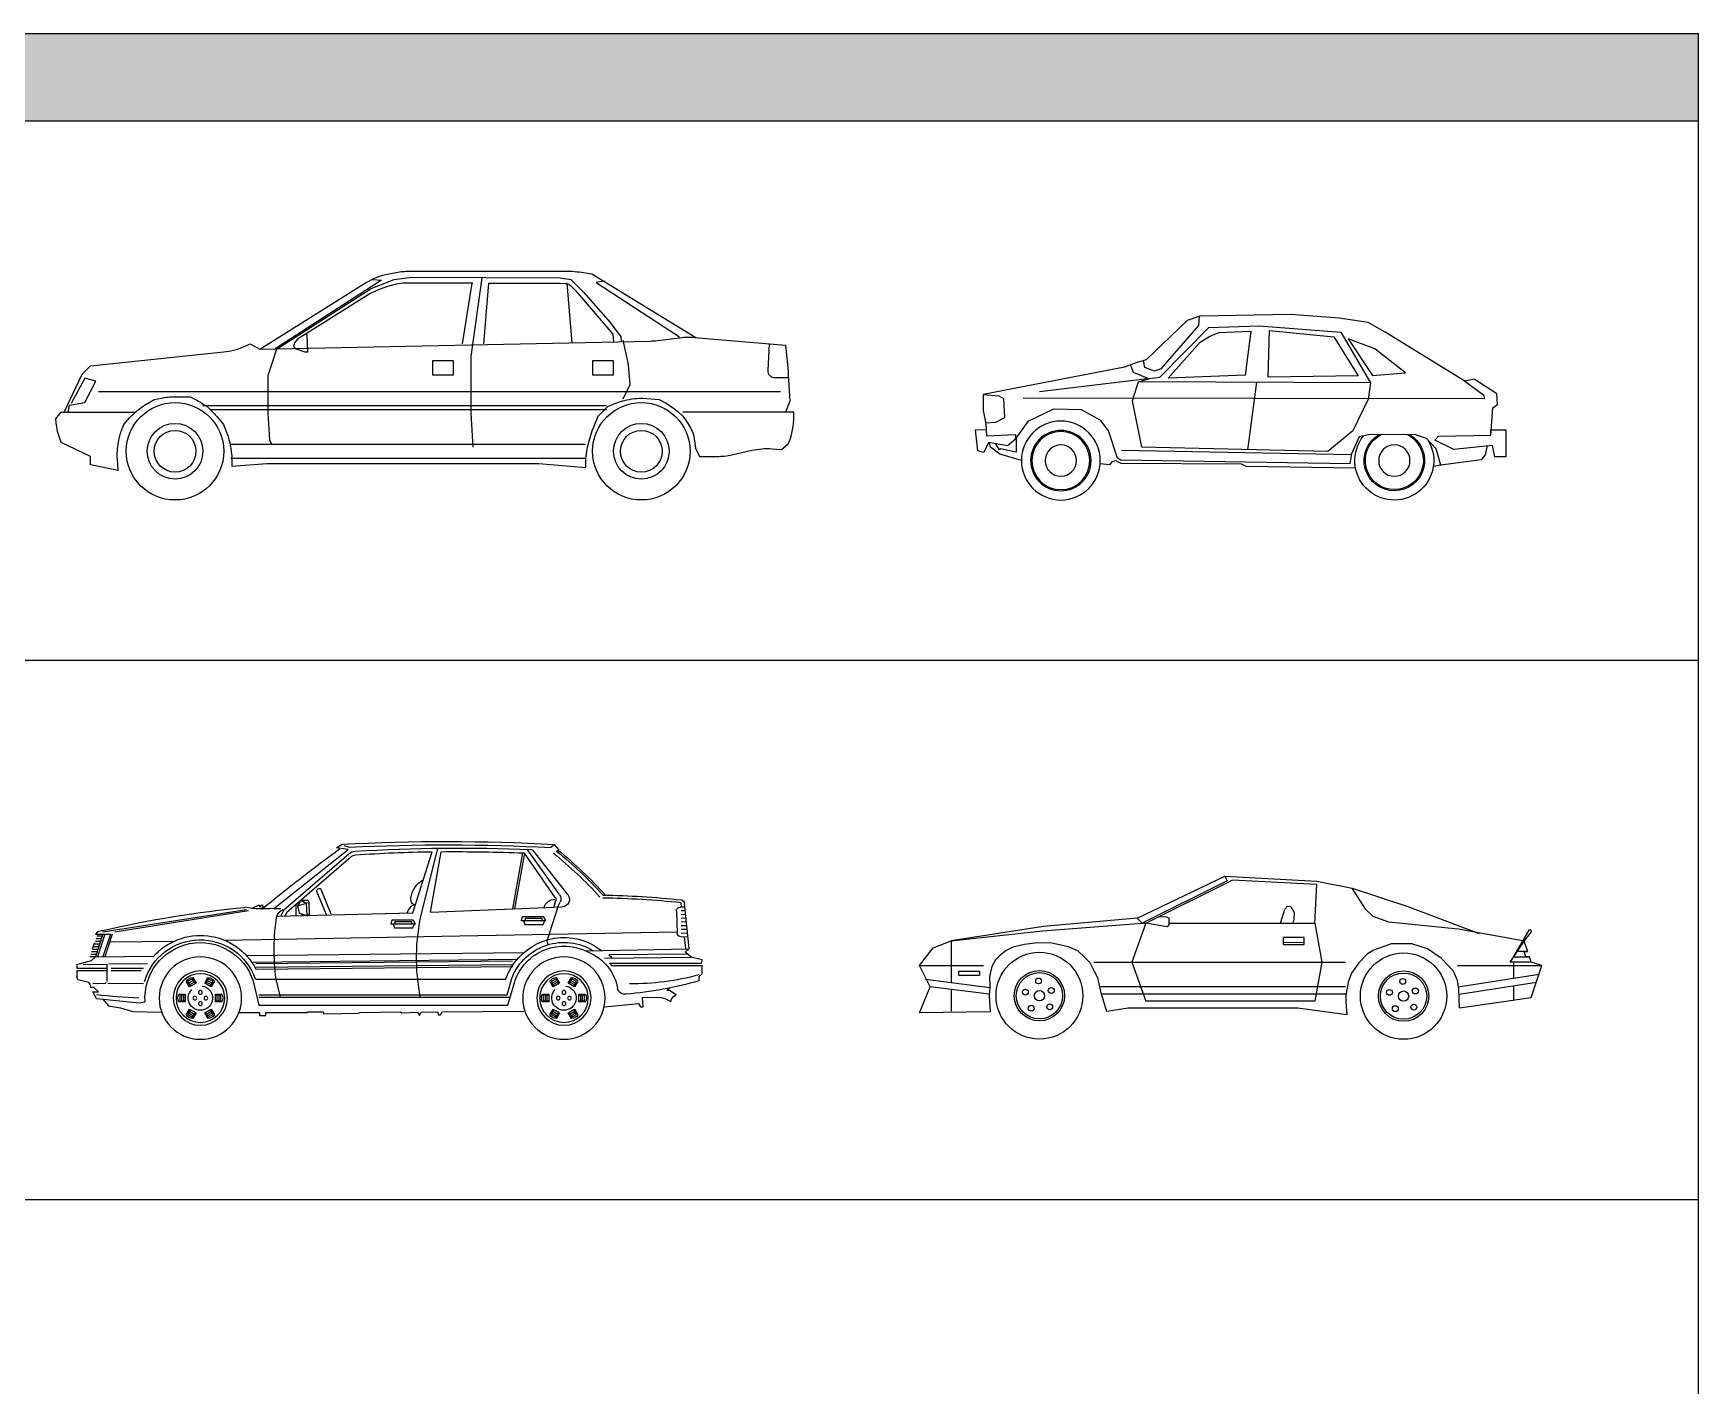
# Model space of a CAD drawing. Header units: millimetres. Extents: x 799 to 57596, y 23774 to 44160.
# Drawn here: x 45632 to 57596, y 34446 to 44160 of the extents above; entities that cross this region are included whole.
import ezdxf

# ---------------------------------------------------------------- set-up
doc = ezdxf.new("R2010")
doc.units = ezdxf.units.MM
doc.layers.add('www.cad-blocks.net', color=7, linetype='Continuous')

# ---------------------------------------------------------------- blocks, each defined once
blk = doc.blocks.new('A$C2477445B')
for p, q in [((307, 780), (5207, 780)), ((1057, 680), (3957, 680)), ((1107, 650), (3957, 650)), ((1257, 400), (3807, 400)), ((1257, 300), (3807, 300))]:
    blk.add_line(p, q)
for points in [[(1467, 1083), (2226, 1559, -0.090902), (2394, 1625), (2433, 1633, -0.049342), (2531, 1643), (3692, 1643, -0.035455), (3763, 1638), (3852, 1625), (4599, 1167)], [(60, 632), (189, 903), (249, 963), (1207, 1064, 0.080455), (1361, 1106), (1397, 1123), (1467, 1083), (4271, 1142, 0.025786), (4322, 1146), (4484, 1166, -0.052177), (4588, 1168), (5243, 1113), (5262, 926, -0.012616), (5263, 901), (5273, 711), (5243, 632)], [(4073, 1148), (4103, 1016, -0.035963), (4114, 945), (4124, 828), (4073, 725)], [(5126, 1123), (5115, 932, 0.432446), (5166, 879), (5263, 880)], [(449, 213), (443, 290, -0.062933), (450, 415), (451, 418, -0.044796), (474, 504), (488, 542), (531, 590, -0.056029), (614, 664), (617, 667, -0.025271), (660, 694), (708, 721), (759, 732, -0.049342), (857, 741), (897, 741), (967, 741), (999, 725, -0.031084), (1053, 694), (1087, 672), (1133, 625, -0.019197), (1159, 597), (1206, 542), (1229, 481, -0.020137), (1242, 443), (1244, 433, -0.041973), (1261, 351), (1263, 331, -0.027698), (1266, 275), (1266, 243), (1517, 262, -0.018469), (1554, 263), (3428, 263, -0.020768), (3470, 262), (3808, 233), (3808, 267, -0.065304), (3825, 396), (3839, 450, -0.033585), (3861, 513), (3898, 602), (3967, 672), (4011, 690, -0.028345), (4064, 710), (4067, 710, -0.072926), (4210, 731), (4217, 731), (4336, 721), (4380, 697, -0.052965), (4466, 637), (4506, 602), (4524, 576, -0.053918), (4577, 482), (4585, 462), (4595, 373), (4625, 313), (4750, 313, 0.054764), (4858, 325), (5002, 357, -0.072646), (5146, 368), (5213, 363), (5263, 403), (5267, 413, 0.095499), (5303, 599), (5303, 632), (4506, 632)], [(449, 213), (249, 253), (249, 313), (40, 413), (32, 434, -0.062162), (3, 554), (0, 582), (40, 632), (578, 632)]]:
    blk.add_lwpolyline(points, format="xyb")
for points in [[(2275, 1583), (2341, 1579), (1576, 1086)], [(1587, 1084), (2266, 1519), (2432, 1583), (2557, 1600), (3624, 1596), (3701, 1583), (3791, 1493), (3983, 1276), (4060, 1173), (4062, 1138)], [(2996, 1557), (2497, 1557), (2446, 1551), (2383, 1533), (2316, 1509), (2256, 1480), (1737, 1156), (1716, 1128), (1709, 1103), (1719, 1089), (1790, 1064), (1811, 1064), (1807, 1184), (1797, 1195)], [(2990, 1557), (2919, 1122)], [(3060, 1596), (2983, 1032), (2983, 623), (2996, 380)], [(3108, 1557), (3073, 1122)], [(3108, 1557), (3621, 1557), (3659, 1556), (3685, 1550), (3699, 1540), (3734, 1506), (4003, 1192), (4006, 1138)], [(3672, 1559), (3708, 1126)], [(3942, 1571), (3882, 1563), (4480, 1173)], [(1587, 1084), (1523, 892), (1523, 623), (1535, 431), (1548, 405)], [(90, 632), (100, 682), (209, 701), (289, 854), (209, 874), (110, 692)]]:
    blk.add_lwpolyline(points)
for points in [[(2707, 1000), (2707, 900), (2857, 900), (2857, 1000)], [(3857, 1000), (3857, 900), (4007, 900), (4007, 1000)]]:
    blk.add_lwpolyline(points, close=True)
for centre, radius in [((857, 350), 350), ((4207, 350), 350), ((857, 350), 200), ((857, 350), 150), ((4207, 350), 200), ((4207, 350), 150)]:
    blk.add_circle(centre, radius)
blk = doc.blocks.new('A$C7419315E')
for p, q in [((965, 1039), (1212, 1354)), ((1025, 1039), (1258, 1365)), ((1028, 1362), (1061, 1400)), ((1047, 1352), (1028, 1362)), ((1055, 1018), (1277, 1338)), ((1069, 1392), (1087, 1377)), ((1277, 1338), (1348, 938)), ((1291, 1339), (1362, 937)), ((1952, 913), (1874, 1347)), ((2014, 910), (1900, 1373)), ((2078, 909), (1940, 1347)), ((2575, 1392), (2536, 1380)), ((3006, 929), (2539, 1333)), ((2544, 1364), (2626, 1375)), ((3077, 940), (2544, 1364)), ((2626, 1375), (2587, 1401)), ((2984, 912), (2522, 1312)), ((2760, 1080), (2755, 1082)), ((94, 652), (127, 977)), ((148, 949), (151, 977)), ((1036, 951), (1020, 984)), ((1066, 950), (1052, 994)), ((2666, 899), (2737, 1075)), ((2699, 894), (2768, 1062)), ((2822, 899), (2824, 980)), ((2832, 999), (2824, 980)), ((2824, 980), (2846, 977)), ((2880, 999), (2832, 999)), ((2846, 977), (2840, 888)), ((2880, 999), (2846, 977)), ((2905, 958), (2846, 977)), ((2905, 958), (2880, 999)), ((2892, 907), (2905, 958)), ((2919, 968), (2919, 888)), ((3163, 967), (3155, 953)), ((3177, 950), (3163, 967)), ((3182, 967), (3177, 950)), ((3228, 945), (3182, 967)), ((151, 844), (114, 845)), ((151, 871), (116, 872)), ((151, 897), (119, 899)), ((151, 924), (122, 925)), ((124, 950), (159, 949)), ((185, 921), (179, 762)), ((1952, 913), (1005, 952)), ((1036, 951), (1115, 705)), ((1139, 883), (1125, 851)), ((1125, 851), (1298, 851)), ((1142, 824), (1133, 848)), ((1290, 883), (1139, 883)), ((1152, 870), (1150, 851)), ((1268, 870), (1152, 870)), ((1268, 851), (1268, 870)), ((1284, 851), (1273, 824)), ((1298, 851), (1290, 883)), ((2076, 859), (2062, 827)), ((2227, 859), (2076, 859)), ((3055, 885), (2078, 909)), ((2089, 845), (2087, 827)), ((2205, 845), (2089, 845)), ((2205, 827), (2205, 845)), ((2235, 827), (2227, 859)), ((2840, 888), (2822, 899)), ((2892, 907), (2840, 889)), ((2867, 891), (2892, 907)), ((2984, 912), (2996, 887)), ((3006, 929), (3026, 886)), ((3077, 940), (3026, 940)), ((3155, 953), (3166, 937)), ((4219, 773), (3260, 926)), ((4305, 773), (3274, 932)), ((151, 736), (102, 738)), ((151, 763), (106, 764)), ((151, 790), (108, 791)), ((151, 817), (111, 818)), ((118, 652), (127, 737)), ((3431, 711), (179, 772)), ((1273, 824), (1142, 824)), ((2062, 827), (2235, 827)), ((2078, 800), (2070, 824)), ((2210, 800), (2078, 800)), ((2221, 827), (2210, 800)), ((4238, 754), (4292, 592)), ((4251, 754), (4305, 592)), ((4359, 754), (4251, 754)), ((4292, 754), (4345, 592)), ((4305, 781), (4343, 773)), ((4305, 754), (4359, 592)), ((4310, 740), (4348, 740)), ((4316, 722), (4353, 722)), ((4343, 773), (4359, 754)), ((79, 591), (121, 625)), ((121, 625), (94, 652)), ((838, 635), (95, 650)), ((670, 608), (109, 615)), ((1115, 705), (1109, 681)), ((3276, 602), (1278, 624)), ((4256, 700), (3789, 706)), ((4321, 703), (4359, 703)), ((4327, 684), (4364, 684)), ((4335, 665), (4372, 665)), ((4343, 646), (4380, 646)), ((4348, 627), (4386, 627)), ((4353, 608), (4391, 608)), ((4366, 694), (4382, 650)), ((0, 571), (79, 591)), ((0, 560), (0, 571)), ((8, 547), (0, 560)), ((652, 530), (0, 530)), ((0, 471), (0, 530)), ((665, 547), (8, 547)), ((267, 547), (51, 547)), ((701, 583), (79, 591)), ((3237, 554), (1325, 575)), ((3206, 517), (1361, 537)), ((3206, 504), (1361, 524)), ((3207, 544), (1362, 564)), ((4359, 592), (3942, 598)), ((4262, 541), (3985, 544)), ((4230, 512), (4014, 512)), ((4246, 512), (4030, 512)), ((4246, 495), (4030, 495)), ((4448, 538), (4278, 540)), ((4278, 540), (4278, 415)), ((4493, 512), (4278, 512)), ((4493, 495), (4278, 495)), ((4386, 565), (4359, 592)), ((4362, 592), (4399, 592)), ((4493, 538), (4386, 565)), ((4493, 538), (4493, 512)), ((4493, 495), (4493, 450)), ((22, 452), (0, 471)), ((22, 420), (22, 452)), ((253, 350), (229, 372)), ((893, 417), (916, 376)), ((902, 414), (937, 434)), ((922, 379), (902, 414)), ((909, 403), (944, 423)), ((915, 391), (950, 411)), ((916, 376), (963, 403)), ((937, 434), (957, 400)), ((963, 403), (939, 444)), ((1048, 444), (1024, 403)), ((1024, 403), (1071, 376)), ((1030, 400), (1050, 434)), ((1037, 411), (1072, 391)), ((1043, 423), (1078, 403)), ((1050, 434), (1085, 414)), ((1085, 414), (1065, 379)), ((1071, 376), (1094, 417)), ((1395, 245), (1346, 415)), ((1400, 320), (1364, 447)), ((3210, 433), (1409, 433)), ((3062, 433), (3032, 302)), ((3226, 418), (3186, 245)), ((3504, 417), (3528, 376)), ((3513, 414), (3548, 434)), ((3534, 379), (3513, 414)), ((3520, 403), (3555, 423)), ((3527, 391), (3562, 411)), ((3528, 376), (3574, 403)), ((3548, 434), (3569, 400)), ((3574, 403), (3551, 444)), ((3659, 444), (3636, 403)), ((3636, 403), (3682, 376)), ((3641, 400), (3662, 434)), ((3648, 411), (3683, 391)), ((3655, 423), (3690, 403)), ((3662, 434), (3697, 414)), ((3697, 414), (3676, 379)), ((3682, 376), (3706, 417)), ((4270, 404), (4014, 401)), ((4283, 409), (4289, 398)), ((4289, 398), (4378, 401)), ((4337, 342), (4370, 372)), ((4370, 372), (4391, 372)), ((4391, 372), (4397, 396)), ((4397, 396), (4407, 407)), ((4407, 407), (4464, 423)), ((4464, 423), (4485, 428)), ((4485, 428), (4493, 450)), ((186, 320), (234, 350)), ((207, 307), (186, 320)), ((221, 288), (207, 307)), ((226, 272), (221, 288)), ((267, 293), (226, 272)), ((234, 350), (253, 350)), ((304, 303), (267, 293)), ((428, 299), (304, 303)), ((423, 234), (428, 299)), ((458, 258), (444, 234)), ((700, 234), (458, 258)), ((886, 323), (839, 323)), ((839, 269), (886, 269)), ((845, 316), (886, 316)), ((845, 276), (845, 316)), ((886, 276), (845, 276)), ((859, 276), (859, 316)), ((872, 276), (872, 316)), ((886, 269), (886, 323)), ((1101, 323), (1101, 269)), ((1148, 323), (1101, 323)), ((1101, 316), (1142, 316)), ((1142, 276), (1101, 276)), ((1101, 269), (1148, 269)), ((1115, 316), (1115, 276)), ((1128, 316), (1128, 276)), ((1142, 316), (1142, 276)), ((3186, 302), (1378, 302)), ((3186, 245), (1395, 245)), ((3186, 320), (1400, 320)), ((3497, 323), (3450, 323)), ((3450, 269), (3497, 269)), ((3457, 276), (3457, 316)), ((3457, 316), (3497, 316)), ((3497, 276), (3457, 276)), ((3470, 276), (3470, 316)), ((3484, 276), (3484, 316)), ((3497, 269), (3497, 323)), ((3760, 323), (3713, 323)), ((3713, 323), (3713, 269)), ((3713, 316), (3753, 316)), ((3753, 276), (3713, 276)), ((3713, 269), (3760, 269)), ((3726, 316), (3726, 276)), ((3740, 316), (3740, 276)), ((3753, 316), (3753, 276)), ((4044, 261), (4003, 269)), ((4351, 293), (4044, 261)), ((4265, 240), (4178, 226)), ((4305, 288), (4265, 240)), ((4378, 342), (4337, 342)), ((4351, 293), (4378, 342)), ((444, 234), (423, 234)), ((916, 216), (893, 176)), ((902, 178), (922, 213)), ((937, 158), (902, 178)), ((944, 169), (909, 190)), ((950, 181), (915, 201)), ((963, 189), (916, 216)), ((957, 193), (937, 158)), ((939, 149), (963, 189)), ((1071, 216), (1024, 189)), ((1024, 189), (1048, 149)), ((1050, 158), (1030, 193)), ((1072, 201), (1037, 181)), ((1078, 190), (1043, 169)), ((1085, 178), (1050, 158)), ((1065, 213), (1085, 178)), ((1094, 176), (1071, 216)), ((1868, 197), (1282, 202)), ((1879, 175), (1868, 197)), ((1895, 175), (1879, 175)), ((1901, 197), (1895, 175)), ((2019, 194), (1901, 197)), ((2030, 172), (2019, 194)), ((2046, 194), (2030, 172)), ((2157, 191), (2046, 194)), ((2167, 197), (2157, 191)), ((2458, 192), (2167, 197)), ((2469, 187), (2458, 192)), ((2717, 182), (2469, 187)), ((2722, 198), (2717, 182)), ((2835, 198), (2722, 198)), ((2835, 192), (2835, 198)), ((3134, 192), (2835, 192)), ((3134, 171), (3134, 192)), ((3180, 171), (3134, 171)), ((3328, 192), (3180, 192)), ((3180, 192), (3180, 171)), ((3528, 216), (3504, 176)), ((3513, 178), (3534, 213)), ((3548, 158), (3513, 178)), ((3555, 169), (3520, 190)), ((3562, 181), (3527, 201)), ((3574, 189), (3528, 216)), ((3569, 193), (3548, 158)), ((3551, 149), (3574, 189)), ((3682, 216), (3636, 189)), ((3636, 189), (3659, 149)), ((3662, 158), (3641, 193)), ((3683, 201), (3648, 181)), ((3690, 190), (3655, 169)), ((3697, 178), (3662, 158)), ((3676, 213), (3697, 178)), ((3706, 176), (3682, 216)), ((4090, 199), (3881, 195)), ((4178, 226), (4090, 199))]:
    blk.add_line(p, q)
for centre, radius in [((993, 296), 296), ((993, 296), 195), ((3605, 296), 296), ((3605, 296), 195), ((993, 296), 175), ((3605, 296), 175), ((953, 296), 13.5), ((993, 337), 13.5), ((993, 256), 13.5), ((1034, 296), 13.5), ((3565, 296), 13.5), ((3605, 337), 13.5), ((3605, 256), 13.5), ((3645, 296), 13.5)]:
    blk.add_circle(centre, radius)
for centre, radius, start, end in [((2940, -985), 3020, 129.0766, 138.0289), ((2946, -991), 3016, 129.0297, 137.7848), ((2968, -1005), 3016, 129.0297, 137.7848), ((1838, -12669), 14090, 86.9507, 93.1601), ((1838, -13105), 14502, 87.2412, 92.9682), ((1233, 1337), 26.9, 92.3739, 141.8013), ((1739, -10866), 12240, 86.4701, 92.3739), ((1788, -12711), 14059, 89.6493, 92.0813), ((1820, -8369), 9717, 86.0436, 89.294), ((2487, 1271), 53.8, 50.1364, 86.0046), ((2487, 1271), 80.8, 50.1364, 86.0046), ((-4815, -8765), 12559, 50.5618, 53.8027), ((1920, 993), 174, 7.1981, 62.3138), ((2750, 1070), 13.5, 67.7824, 157.7824), ((2755, 1067), 13.5, 337.7824, 67.7824), ((154, 974), 26.9, 94.7885, 174.2454), ((824, -5375), 6412, 90.9958, 96.023), ((824, -5394), 6412, 90.9958, 96.023), ((1007, 1006), 53.8, 141.8013, 267.5998), ((1069, 1007), 53.8, 144.4662, 205.3784), ((1077, 1003), 26.9, 145.2547, 198.4349), ((1063, 929), 75, 14.1229, 94.0576), ((2049, 1004), 44.2, 294.8483, 14.4594), ((2014, 872), 111, 19.8751, 58.1068), ((158, 922), 26.9, 357.8253, 87.5104), ((643, 586), 1409, 348.2284, 13.286), ((2985, 862), 74.6, 18.3463, 68.1823), ((1532, 641), 1543, 352.2532, 9.1109), ((3154, 1647), 711, 263.8466, 280.6157), ((2547, -6763), 7746, 76.8827, 84.536), ((152, 763), 26.9, 267.9546, 357.8253), ((990, 286), 445, 19.3853, 109.3417), ((3605, 296), 450, 41.1914, 152.5128), ((953, 301), 352, 112.8387, 169.1949), ((975, 301), 432, 134.7779, 139.1206), ((995, 301), 432, 110.6846, 128.9939), ((993, 296), 400, 22.1038, 121.7578), ((993, 296), 373, 18.8615, 118.2176), ((3605, 296), 418, 16.4741, 160.8103), ((3605, 296), 398, 356.1028, 162.194), ((953, 301), 379, 139.5673, 142.7074), ((504, 2228), 1830, 254.7184, 270.5768), ((753, 2934), 2618, 253.7848, 265.4596), ((555, 377), 53.8, 259.5698, 349.1949), ((941, 387), 57.2, 91.9275, 148.0725), ((993, 296), 87.5, 98.1913, 44.6432), ((1046, 387), 57.2, 31.9275, 88.0725), ((3553, 387), 57.2, 91.9275, 148.0725), ((3605, 296), 87.5, 98.1913, 44.6432), ((3657, 387), 57.2, 31.9275, 88.0725), ((889, 296), 57.2, 151.9275, 208.0725), ((1098, 296), 57.2, 331.9275, 28.0725), ((3501, 296), 57.2, 151.9275, 208.0725), ((3709, 296), 57.2, 331.9275, 28.0725), ((3614, 7426), 7145, 273.4794, 275.916), ((941, 206), 57.2, 211.9275, 268.0725), ((1046, 206), 57.2, 271.9275, 328.0725), ((3553, 206), 57.2, 211.9275, 268.0725), ((3657, 206), 57.2, 271.9275, 328.0725)]:
    blk.add_arc(centre, radius, start, end)
blk = doc.blocks.new('COC002A')
for p, q in [((218.9, 84.7), (218.9, 71.7)), ((218.9, 71.7), (216.9, 61.8))]:
    blk.add_line(p, q)
for points in [[(-186.2, 52.2), (-187.8, 74.1), (-191.6, 76.8), (-191.1, 85.3), (-173, 97), (-165.6, 95.3), (-102, 134.5), (-88.3, 142.2), (-65.2, 145.5), (-26.7, 148.5), (46, 147.1), (56, 143.6), (88.8, 112.3), (96.7, 110), (106.1, 106.5), (218.9, 84.7), (206.5, 83.7), (202.6, 81.4), (201.9, 65.9), (209, 62.3), (216.9, 61.8), (216.2, 51.6), (193, 52.8), (193.3, 48.6), (199.4, 43.7), (214.6, 46.3), (218.4, 38.4), (223.3, 39.7), (225, 56.4), (217.4, 56.7)], [(46.4, 147), (47, 139.8), (77.1, 105.2), (82.2, 103.4), (89.8, 106.2), (91, 111.7)], [(86.7, 97.2), (98.8, 102.2), (101.2, 108.3)], [(-165.6, 95.3), (-180.6, 84.3), (-181.4, 81.2), (187.1, 81.6)], [(-90.3, 94), (94.9, 94.8)], [(0.6, 94.4), (8, 40.6)], [(85.6, 97.4), (173.9, 86.7)], [(-183.4, 43.6), (-181.8, 36.4), (-178.5, 32.6), (-146.5, 28.3), (-142.6, 41.3), (-135, 49.4), (-125.4, 52.8), (-88.7, 52.5), (-81.1, 50.8), (-75, 37.3), (-73.7, 29.4), (109, 32.2), (111.8, 33.7), (119, 55.6), (125.1, 64), (140.5, 72.4), (162.9, 72.9), (183.3, 63), (192.5, 50.1), (192.5, 38.6), (205, 41.4), (206, 40.4), (208.9, 45.3)], [(-74.9, 36.6), (108.5, 40)], [(188.4, 32), (205.5, 37.1), (213.1, 42.7), (213.9, 46.1)], [(-149.6, 28.7), (-140.5, 27.3)], [(-78.4, 25.9), (8.8, 27.2), (12.6, 29), (108.7, 29.6), (113.1, 31.7), (116.2, 30.9), (118.2, 28.6), (125.4, 29.2)]]:
    blk.add_lwpolyline(points)
for points in [[(-66.7, 134.5), (-90.3, 94), (-88.5, 81), (-76.3, 55.6), (-56.1, 39.1), (92.2, 42.6), (99.8, 79.5), (99, 82.5), (94.9, 94.8), (86.1, 97.3), (77.9, 98.6), (38.9, 138.2), (-1.3, 139.4)], [(-61.1, 130.7), (-80.4, 99.6), (-8.6, 98.5), (-9.6, 135.8)], [(5.3, 135.1), (9.7, 100), (71.3, 97.8), (45.8, 126.5), (37.9, 131.1), (30.6, 134.1)], [(-118.3, 101.9), (-93.7, 121), (-72.5, 129.2), (-91.8, 99.9)], [(-186.2, 52.2), (-186.2, 56.5), (-198.2, 56.5), (-198.2, 34.9), (-189.5, 34.9), (-187.7, 44), (-156.9, 40.7), (-141.6, 48.2), (-144.5, 51.4)]]:
    blk.add_lwpolyline(points, close=True)
for centre, radius in [((156.9, 31.9), 31.5), ((156.9, 31.9), 24.1), ((156.9, 31.9), 23.2), ((-109.3, 31.9), 12.5), ((156.9, 31.9), 12.5)]:
    blk.add_circle(centre, radius)
for radius, start, end in [(31.5, 150.2616, 38.5626), (24.1, 120.4753, 58.7475), (23.2, 116.5753, 62.6475)]:
    blk.add_arc((-109.3, 31.9), radius, start, end)
blk = doc.blocks.new('A$C2B866FD9')
at = {"xscale": -9, "yscale": 9, "zscale": 9}
blk.add_blockref('COC002A', (2025, -4), dxfattribs=at)
blk = doc.blocks.new('A$C616C58FE')
for p, q in [((1562, 870), (2192, 1171)), ((2210, 1139), (1600, 834)), ((1625, 834), (2245, 1144)), ((2192, 1171), (2855, 1136)), ((2192, 1171), (2210, 1139)), ((2855, 1113), (2245, 1144)), ((2840, 834), (2855, 1113)), ((2855, 1136), (3107, 1085)), ((3107, 1085), (3507, 953)), ((3207, 933), (3107, 1085)), ((3107, 1085), (3107, 1085)), ((2623, 935), (2644, 957)), ((2644, 957), (2668, 955)), ((2644, 957), (2644, 957)), ((1562, 870), (890, 809)), ((1600, 834), (1562, 870)), ((1721, 880), (1766, 881)), ((1766, 881), (1791, 872)), ((1791, 872), (1791, 821)), ((2593, 834), (2623, 935)), ((2668, 955), (2691, 911)), ((2688, 862), (2682, 834)), ((2691, 911), (2688, 862)), ((3258, 882), (3207, 933)), ((3370, 841), (3258, 882)), ((3869, 790), (3370, 841)), ((3507, 953), (4020, 761)), ((890, 809), (228, 708)), ((228, 708), (882, 779)), ((882, 779), (1600, 834)), ((1625, 834), (1524, 554)), ((1600, 834), (1625, 834)), ((1778, 808), (1625, 834)), ((1791, 821), (1778, 808)), ((1791, 834), (2840, 834)), ((2612, 731), (2612, 680)), ((2764, 731), (2612, 731)), ((2764, 680), (2764, 731)), ((2840, 834), (2891, 554)), ((4334, 708), (3869, 790)), ((4378, 785), (4242, 554)), ((4343, 705), (4395, 771)), ((4393, 784), (4378, 785)), ((4395, 771), (4393, 784)), ((0, 529), (98, 656)), ((98, 656), (228, 708)), ((228, 708), (228, 407)), ((622, 638), (571, 597)), ((671, 662), (622, 638)), ((754, 681), (671, 662)), ((846, 692), (754, 681)), ((949, 690), (846, 692)), ((1069, 665), (949, 690)), ((1136, 636), (1069, 665)), ((1186, 587), (1136, 636)), ((2761, 695), (2610, 693)), ((2612, 680), (2764, 680)), ((3218, 613), (3155, 550)), ((3264, 641), (3218, 613)), ((3389, 685), (3264, 641)), ((3537, 685), (3389, 685)), ((3650, 649), (3537, 685)), ((3747, 583), (3650, 649)), ((4242, 554), (4343, 705)), ((4369, 631), (4292, 631)), ((4369, 631), (4343, 705)), ((4356, 592), (4343, 631)), ((4343, 631), (4369, 631)), ((4356, 592), (4343, 631)), ((76, 377), (0, 529)), ((0, 529), (459, 529)), ((280, 486), (280, 461)), ((433, 486), (280, 486)), ((433, 461), (433, 486)), ((520, 522), (502, 452)), ((546, 570), (520, 522)), ((571, 597), (546, 570)), ((1225, 548), (1186, 587)), ((1257, 488), (1225, 548)), ((1252, 555), (3061, 554)), ((1280, 442), (1257, 488)), ((1524, 554), (1625, 275)), ((2891, 554), (2840, 275)), ((3155, 550), (3102, 476)), ((3835, 490), (3747, 583)), ((3865, 423), (3835, 490)), ((3864, 529), (4470, 529)), ((4394, 554), (4242, 554)), ((4267, 592), (4381, 592)), ((4267, 554), (4267, 434)), ((4381, 592), (4356, 592)), ((4394, 554), (4381, 592)), ((4470, 529), (4394, 554)), ((4394, 300), (4470, 529)), ((0, 191), (76, 377)), ((43, 431), (505, 373)), ((499, 323), (76, 377)), ((280, 461), (433, 461)), ((505, 373), (499, 315)), ((502, 452), (505, 373)), ((1294, 377), (1280, 442)), ((3059, 377), (1294, 377)), ((1306, 325), (1294, 377)), ((3080, 411), (3063, 314)), ((3102, 476), (3080, 411)), ((3874, 361), (3865, 423)), ((4450, 465), (3869, 375)), ((3879, 226), (3874, 361)), ((3876, 325), (4433, 411)), ((4267, 383), (4267, 282)), ((228, 357), (228, 202)), ((499, 315), (508, 198)), ((1346, 199), (1306, 325)), ((1309, 326), (3059, 326)), ((2840, 275), (1625, 275)), ((3063, 314), (3063, 269)), ((3063, 269), (3070, 176)), ((3879, 226), (4394, 300)), ((508, 198), (0, 191)), ((1498, 224), (1346, 199)), ((2718, 224), (1498, 224)), ((3070, 176), (2718, 224))]:
    blk.add_line(p, q)
for centre, radius in [((861, 313), 312), ((3477, 310), 310), ((861, 313), 181), ((861, 313), 166), ((3477, 310), 181), ((760, 339), 21), ((855, 419), 21), ((946, 350), 21.4), ((3477, 310), 166), ((3471, 416), 21), ((3562, 347), 21.4), ((802, 223), 21.4), ((861, 313), 36.9), ((935, 233), 21), ((3376, 337), 21), ((3418, 220), 21.4), ((3477, 310), 36.9), ((3551, 231), 21)]:
    blk.add_circle(centre, radius)
blk = doc.blocks.new('FORMAT')
at = {"layer": 'www.cad-blocks.net', "true_color": 0x546d8e}
h = blk.add_hatch(color=155, dxfattribs=at)
h.set_gradient(color1=(68, 68, 68), color2=(84, 109, 142), tint=1)
h.paths.add_polyline_path([(3036, 44160), (3036, 43532), (57596, 43532), (57596, 44160)])
at = {"layer": 'www.cad-blocks.net', "color": 155, "true_color": 0x546d8e}
for p, q in [((3036, 44160), (57596, 44160)), ((57596, 23774), (57596, 44160)), ((3036, 43532), (57596, 43532)), ((3036, 43532), (57596, 43532)), ((3036, 43532), (57596, 43532)), ((3609, 39658), (57596, 39658)), ((3609, 35784), (57596, 35784))]:
    blk.add_line(p, q, dxfattribs=at)

msp = doc.modelspace()

# ---------------------------------------------------------------- block references
for name, p in [('A$C2477445B', (45793, 40808)), ('A$C2B866FD9', (52401, 40808)), ('A$C616C58FE', (51999, 36934))]:
    msp.add_blockref(name, p)
at = {"xscale": -1}
msp.add_blockref('A$C7419315E', (50437, 36934), dxfattribs=at)
at = {"layer": 'www.cad-blocks.net'}
msp.add_blockref('FORMAT', (0, 0), dxfattribs=at)

doc.saveas('drawing.dxf')
